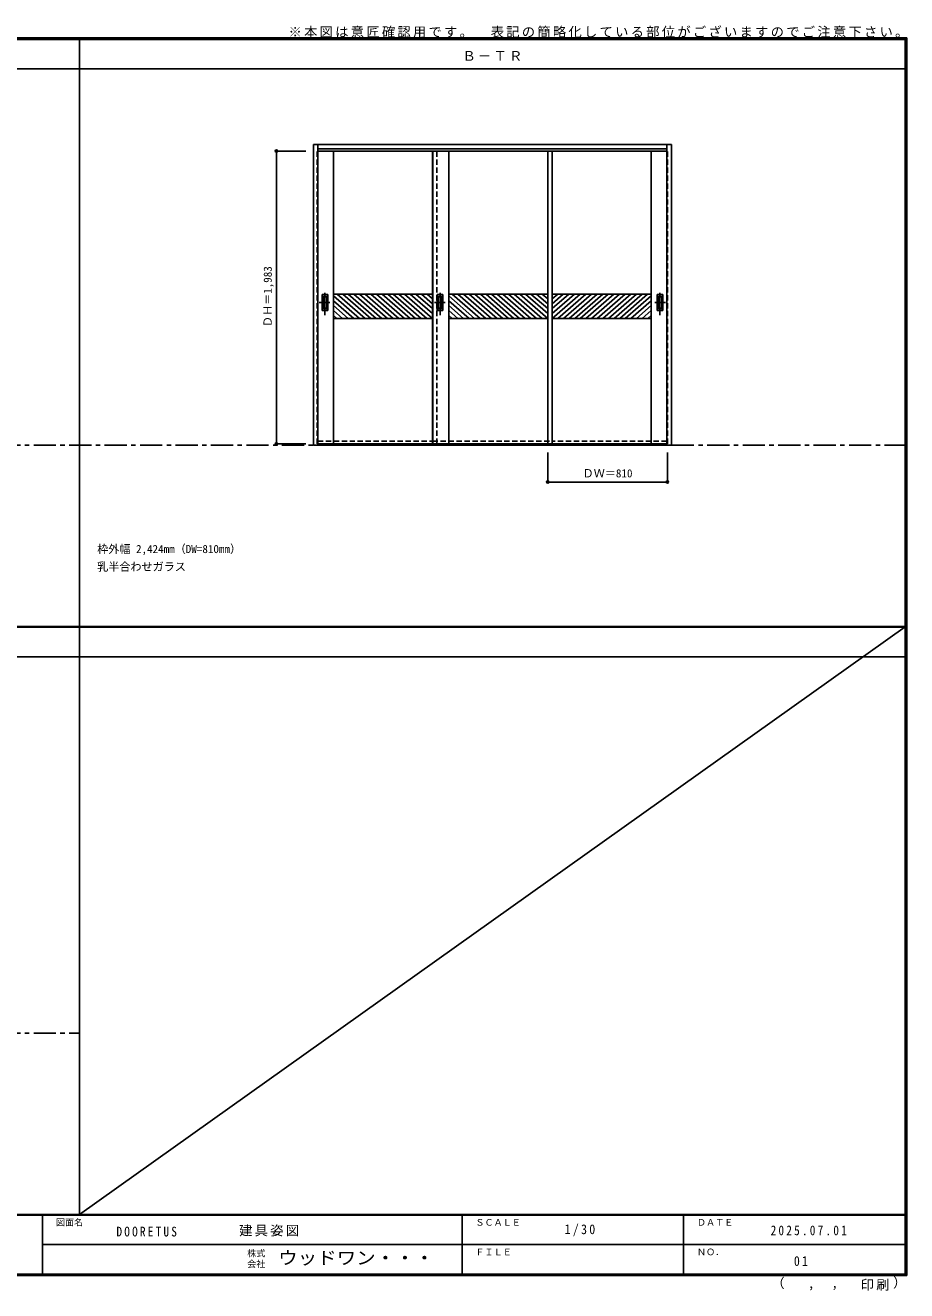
# Model space of a CAD drawing. Units: millimetres, scale not verified. Extents: x -6000 to 5700, y -4307 to 4260.
# Drawn here: x -267 to 5700, y -4307 to 4260 of the extents above; entities that cross this region are included whole.
import ezdxf
from ezdxf.enums import TextEntityAlignment as Align

# ---------------------------------------------------------------- set-up
doc = ezdxf.new("R2010")
doc.units = ezdxf.units.MM
doc.header["$LTSCALE"] = 30
doc.header["$PDMODE"] = 32
doc.header["$PDSIZE"] = 15
doc.linetypes.add('CHAIN1', pattern=[8, 5, -1, 1, -1])
doc.linetypes.add('DASHED1', pattern=[1.8, 1.2, -0.6])
for name, color, linetype in [('0-1_通り芯', 7, 'CHAIN1'), ('0-2_扉', 4, 'DASHED1'), ('0-4_枠', 3, 'Continuous'), ('0-6_引手', 7, 'Continuous'), ('0-A_文字', 7, 'Continuous'), ('0-B_寸法', 4, 'Continuous'), ('0-C_ハッチ', 4, 'DASHED1'), ('F-1_枠', 6, 'Continuous'), ('F-A_文字', 7, 'Continuous')]:
    doc.layers.add(name, color=color, linetype=linetype)
doc.styles.add('ＭＳ ゴシック', font='')
doc.styles.get('ＭＳ ゴシック').set_extended_font_data('MS Gothic')

msp = doc.modelspace()

# ---------------------------------------------------------------- linework, layer by layer
at = {"layer": '0-1_通り芯'}
for p, q in [((-5490, 1418), (5690, 1418)), ((-5490, -2562.5), (100, -2562.5))]:
    msp.add_line(p, q, dxfattribs=at)
at = {"layer": '0-2_扉', "color": 7, "linetype": 'Continuous'}
for p, q in [((1713, 3409), (2520, 3409)), ((1820, 1426), (1820, 3409)), ((2490, 1426), (2490, 3409)), ((2490, 3409), (3300, 3409)), ((2492, 1426), (2492, 3409)), ((2600, 1426), (2600, 3409)), ((3270, 1426), (3270, 3409)), ((4077, 3409), (3270, 3409)), ((3300, 1426), (3300, 3409)), ((3970, 1426), (3970, 3409)), ((1820, 2441), (2490, 2441)), ((2600, 2441), (3270, 2441)), ((3970, 2441), (3300, 2441)), ((1820, 2276), (2490, 2276)), ((2600, 2276), (3270, 2276)), ((3970, 2276), (3300, 2276)), ((1713, 1426), (2520, 1426)), ((2490, 1426), (3300, 1426)), ((4077, 1426), (3270, 1426))]:
    msp.add_line(p, q, dxfattribs=at)
at = {"layer": '0-2_扉', "color": 7}
for p, q in [((1713, 1444), (2490, 1444)), ((2490, 1444), (3300, 1444)), ((4077, 1444), (3300, 1444))]:
    msp.add_line(p, q, dxfattribs=at)
at = {"layer": '0-4_枠'}
for p, q in [((1683, 3453), (4107, 3453)), ((1713, 1418), (1713, 3453)), ((4077, 1418), (4077, 3453)), ((4107, 1418), (4107, 3453)), ((1713, 3423), (4077, 3423)), ((4077, 1421), (1713, 1421)), ((4077, 1418), (1713, 1418)), ((3270, 1418), (3300, 1418)), ((4107, 1418), (4077, 1418))]:
    msp.add_line(p, q, dxfattribs=at)
at = {"layer": '0-4_枠', "color": 4, "linetype": 'DASHED1'}
for p, q in [((1710, 1426), (1710, 3409)), ((1713, 3409), (1710, 3409)), ((2520, 1426), (2520, 3409)), ((4077, 3409), (4080, 3409)), ((4080, 1426), (4080, 3409)), ((1713, 1426), (1710, 1426)), ((4077, 1426), (4080, 1426))]:
    msp.add_line(p, q, dxfattribs=at)
at = {"layer": '0-4_枠'}
msp.add_lwpolyline([(1713, 1418), (1683, 1418), (1683, 3453)], dxfattribs=at)
at = {"layer": '0-6_引手'}
for p, q in [((1742, 2438.5), (1780, 2438.5)), ((1742, 2328.5), (1742, 2438.5)), ((1748.5, 2422.5), (1773.5, 2422.5)), ((1748.5, 2344.5), (1748.5, 2422.5)), ((1773.5, 2344.5), (1773.5, 2422.5)), ((1780, 2328.5), (1780, 2438.5)), ((2522, 2438.5), (2560, 2438.5)), ((2522, 2328.5), (2522, 2438.5)), ((2528.5, 2422.5), (2553.5, 2422.5)), ((2528.5, 2344.5), (2528.5, 2422.5)), ((2553.5, 2344.5), (2553.5, 2422.5)), ((2560, 2328.5), (2560, 2438.5)), ((4048, 2438.5), (4010, 2438.5)), ((4010, 2328.5), (4010, 2438.5)), ((4041.5, 2422.5), (4016.5, 2422.5)), ((4016.5, 2344.5), (4016.5, 2422.5)), ((4041.5, 2344.5), (4041.5, 2422.5)), ((4048, 2328.5), (4048, 2438.5)), ((1742, 2328.5), (1780, 2328.5)), ((1748.5, 2344.5), (1773.5, 2344.5)), ((2522, 2328.5), (2560, 2328.5)), ((2528.5, 2344.5), (2553.5, 2344.5)), ((4048, 2328.5), (4010, 2328.5)), ((4041.5, 2344.5), (4016.5, 2344.5))]:
    msp.add_line(p, q, dxfattribs=at)
at = {"layer": '0-6_引手', "linetype": 'CHAIN1'}
for p, q in [((1761, 2298.27), (1761, 2469.12)), ((2541, 2298.27), (2541, 2469.12)), ((4029, 2298.27), (4029, 2469.12)), ((1722.93, 2383.5), (1795.43, 2383.5)), ((2502.93, 2383.5), (2575.43, 2383.5)), ((4067.07, 2383.5), (3994.56, 2383.5))]:
    msp.add_line(p, q, dxfattribs=at)
at = {"layer": '0-6_引手', "linetype": 'DASHED1'}
for p, q in [((1777, 2332.5), (1777, 2434.5)), ((2557, 2332.5), (2557, 2434.5)), ((4013, 2332.5), (4013, 2434.5)), ((1745, 2332.5), (1777, 2332.5)), ((2525, 2332.5), (2557, 2332.5)), ((4045, 2332.5), (4013, 2332.5))]:
    msp.add_line(p, q, dxfattribs=at)
for points in [[(1745, 2332.5), (1745, 2434.5), (1777, 2434.5)], [(2525, 2332.5), (2525, 2434.5), (2557, 2434.5)], [(4045, 2332.5), (4045, 2434.5), (4013, 2434.5)]]:
    msp.add_lwpolyline(points, dxfattribs=at)
at = {"layer": '0-B_寸法'}
for p, q in [((1433, 3409), (1633, 3409)), ((1433, 3409), (1433, 1426)), ((1433, 1426), (1633, 1426)), ((3270, 1168), (3270, 1368)), ((4080, 1168), (4080, 1368)), ((3270, 1168), (4080, 1168))]:
    msp.add_line(p, q, dxfattribs=at)
at = {"layer": '0-B_寸法', "color": 7}
for p in [(1433, 3409), (1433, 1426), (3270, 1168), (4080, 1168)]:
    msp.add_point(p, dxfattribs=at)
at = {"layer": '0-C_ハッチ', "linetype": 'Continuous'}
for p, q in [((1820, 2428.41), (1994.99, 2276)), ((1843.61, 2441), (2033.05, 2276)), ((1881.67, 2441), (2071.12, 2276)), ((1919.74, 2441), (2109.18, 2276)), ((1957.8, 2441), (2147.25, 2276)), ((1995.87, 2441), (2185.31, 2276)), ((2033.93, 2441), (2223.38, 2276)), ((2072, 2441), (2261.44, 2276)), ((2110.06, 2441), (2299.51, 2276)), ((2148.13, 2441), (2337.57, 2276)), ((2186.19, 2441), (2375.63, 2276)), ((2224.25, 2441), (2413.7, 2276)), ((2262.32, 2441), (2451.76, 2276)), ((2300.38, 2441), (2489.83, 2276)), ((2338.45, 2441), (2490, 2309)), ((2376.51, 2441), (2490, 2342.16)), ((2414.58, 2441), (2490, 2375.31)), ((2452.64, 2441), (2490, 2408.46)), ((2600, 2428.41), (2774.99, 2276)), ((2623.61, 2441), (2813.05, 2276)), ((2661.67, 2441), (2851.12, 2276)), ((2699.74, 2441), (2889.18, 2276)), ((2737.8, 2441), (2927.25, 2276)), ((2775.87, 2441), (2965.31, 2276)), ((2813.93, 2441), (3003.38, 2276)), ((2852, 2441), (3041.44, 2276)), ((2890.06, 2441), (3079.51, 2276)), ((2928.13, 2441), (3117.57, 2276)), ((2966.19, 2441), (3155.63, 2276)), ((3004.25, 2441), (3193.7, 2276)), ((3042.32, 2441), (3231.76, 2276)), ((3080.38, 2441), (3269.83, 2276)), ((3118.45, 2441), (3270, 2309)), ((3156.51, 2441), (3270, 2342.16)), ((3194.58, 2441), (3270, 2375.31)), ((3232.64, 2441), (3270, 2408.46)), ((3413.49, 2441), (3300, 2342.16)), ((3375.42, 2441), (3300, 2375.31)), ((3451.55, 2441), (3300, 2309)), ((3337.36, 2441), (3300, 2408.46)), ((3489.61, 2441), (3300.17, 2276)), ((3527.68, 2441), (3338.23, 2276)), ((3565.74, 2441), (3376.3, 2276)), ((3603.81, 2441), (3414.36, 2276)), ((3641.87, 2441), (3452.43, 2276)), ((3679.94, 2441), (3490.49, 2276)), ((3718, 2441), (3528.56, 2276)), ((3756.07, 2441), (3566.62, 2276)), ((3794.13, 2441), (3604.69, 2276)), ((3832.19, 2441), (3642.75, 2276)), ((3870.26, 2441), (3680.81, 2276)), ((3908.32, 2441), (3718.88, 2276)), ((3946.39, 2441), (3756.94, 2276)), ((3970, 2428.41), (3795.01, 2276)), ((1820, 2395.26), (1956.93, 2276)), ((1820, 2362.11), (1918.86, 2276)), ((1820, 2328.95), (1880.8, 2276)), ((2600, 2395.26), (2736.93, 2276)), ((2600, 2362.11), (2698.86, 2276)), ((2600, 2328.95), (2660.8, 2276)), ((3970, 2395.26), (3833.07, 2276)), ((3970, 2362.11), (3871.14, 2276)), ((3970, 2328.95), (3909.2, 2276)), ((1820, 2295.8), (1842.73, 2276)), ((2600, 2295.8), (2622.73, 2276)), ((3970, 2295.8), (3947.27, 2276))]:
    msp.add_line(p, q, dxfattribs=at)
at = {"layer": 'F-1_枠'}
for p, q in [((-6000, 4175), (5700, 4175)), ((-6000, 4170), (5700, 4170)), ((-6000, 4165), (5700, 4165)), ((100, -3790), (100, 4175)), ((5690, 4175), (5690, -4205)), ((5695, 4175), (5695, -4205)), ((5700, 4175), (5700, -4205)), ((-6000, 3965), (5700, 3965)), ((-6000, 190.5), (5700, 190.5)), ((-6000, 187.5), (5700, 187.5)), ((-6000, 184.5), (5700, 184.5)), ((-6000, -15.5), (5700, -15.5)), ((5700, -3790), (-6000, -3790)), ((5700, -3795), (-6000, -3795)), ((-150, -3795), (-150, -4195)), ((2690, -3795), (2690, -4195)), ((4190, -3795), (4190, -4195)), ((-150, -3995), (5690, -3995.01)), ((5700, -4195), (-6000, -4195)), ((5700, -4200), (-6000, -4200)), ((5700, -4205), (-6000, -4205))]:
    msp.add_line(p, q, dxfattribs=at)
at = {"layer": 'F-A_文字'}
msp.add_line((5690, 187.5), (100, -3790), dxfattribs=at)

# ---------------------------------------------------------------- texts
at = {"layer": '0-A_文字', "style": 'ＭＳ ゴシック'}
for s, p in [('枠外幅 2,424mm（DW=810mm）', (220, 670.5)), ('乳半合わせガラス', (220, 550.5))]:
    msp.add_text(s, height=54.99, dxfattribs=at).set_placement(p, align=Align.BOTTOM_LEFT)
at = {"layer": '0-A_文字', "char_height": 65.98, "attachment_point": 7, "style": 'ＭＳ ゴシック'}
for s, insert in [('\\T1.17;※本図は意匠確認用です。\u3000表記の簡略化している部位がございますのでご注意下さい。', (1515, 4175)), ('\\T1.17;Ｂ－ＴＲ', (2692.5, 4020))]:
    msp.add_mtext(s, dxfattribs=dict(at, insert=insert))
at = {"layer": '0-B_寸法', "color": 7, "style": 'ＭＳ ゴシック'}
msp.add_text('ＤＨ＝1,983', height=54.99, rotation=90, dxfattribs=at).set_placement((1418, 2217.25), align=Align.BOTTOM_LEFT)
msp.add_text('ＤＷ＝810', height=54.99, dxfattribs=at).set_placement((3506.25, 1183), align=Align.BOTTOM_LEFT)
at = {"layer": 'F-A_文字', "style": 'ＭＳ ゴシック'}
for s, height, p in [('図面名', 43.99, (-60, -3880)), ('ＳＣＡＬＥ', 43.99, (2780, -3880)), ('ＤＡＴＥ', 43.99, (4280, -3880)), ('株式', 43.99, (1235, -4089)), ('ＦＩＬＥ', 43.99, (2780, -4080)), ('ＮＯ．', 43.99, (4280, -4080)), ('会社', 43.99, (1235, -4161)), ('（', 65.98, (4784.03, -4308.31)), (',', 65.98, (5031.28, -4308.31)), (',', 65.98, (5190.2, -4305.53)), ('）', 65.98, (5608.4, -4304.13))]:
    msp.add_text(s, height=height, dxfattribs=at).set_placement(p, align=Align.BOTTOM_LEFT)
at = {"layer": 'F-A_文字', "style": 'ＭＳ ゴシック', "width": 1.1}
msp.add_text('ウッドワン・・・', height=87.98, dxfattribs=at).set_placement((1445, -4155), align=Align.BOTTOM_LEFT)
at = {"layer": 'F-A_文字', "char_height": 65.98, "attachment_point": 7, "style": 'ＭＳ ゴシック'}
for s, insert in [('\\T1.38;\\W0.9;1/30', (3383.75, -3940)), ('\\T1.39;\\W0.85;DOORETUS', (350, -3940.79)), ('\\T1.17;建具姿図', (1180.42, -3940)), ('\\T1.39;\\W0.85;2025.07.01', (4778.75, -3932.5)), ('\\T1.36;\\W0.9;01', (4936.25, -4140)), ('\\T1.17;印刷', (5388.15, -4306.92))]:
    msp.add_mtext(s, dxfattribs=dict(at, insert=insert))

doc.saveas('drawing.dxf')
